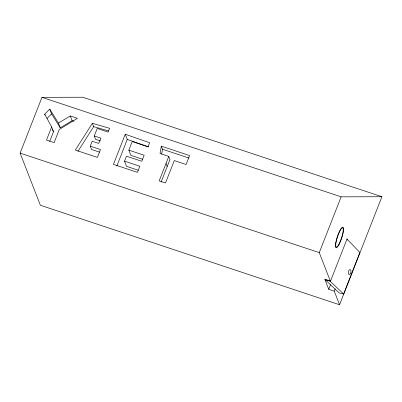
<?xml version="1.0" encoding="UTF-8"?>
<svg xmlns="http://www.w3.org/2000/svg" width="402" height="402" viewBox="0 0 402 402"><rect width="100%" height="100%" fill="white"/><g stroke="black" fill="none" stroke-linecap="round" stroke-linejoin="round"><path stroke-width="0.6" d="M168.785 156.413L159.202 180.865L165.503 182.96L174.282 160.569L186.076 164.493L189.573 155.574L161.302 146.172L160.031 153.504L168.785 156.413L169.976 159.473L161.071 182.181M161.649 154.117L162.493 149.232L161.302 146.172M20.1 153.117L41.964 97.329L82.732 97.229L381.9 196.739L339.564 304.771L40.396 205.261L20.1 153.117L319.268 252.627L330.439 281.325L324.896 279.485L328.715 289.294L334.258 291.138L339.564 304.771M58.411 123.047L49.737 109.123L44.682 114.178L51.652 126.937L46.491 140.097L54.114 142.635L59.275 129.474L77.41 118.324L70.28 115.952L58.411 123.047L60.26 127.796L72.129 120.7L73.913 121.293M49.687 141.414L53.501 131.685L51.652 126.937M90.269 146.167L92.204 141.223L98.766 143.403L100.827 138.147L94.264 135.966L97.209 128.459L108.123 132.087L109.6 128.313L92.37 123.303L75.345 150.077L97.4 157.413L100.48 149.559L90.269 146.167L91.561 149.494L99.505 152.132M125.243 134.233L113.429 164.378L137.444 172.363L139.841 166.242L124.53 161.147L126.469 156.197L141.785 161.287L144.152 155.247L128.836 150.152L132.198 141.574L148.031 146.841L149.634 142.745L125.243 134.233L127.268 139.429L116.816 166.096M319.268 252.627L341.132 196.839L381.9 196.739M330.439 281.325L347.072 238.878L347.524 240.029M328.715 289.294L330.539 284.646M334.258 291.138L335.167 288.812M343.635 293.983L329.384 280.551L324.896 279.485L339.147 292.917L343.635 293.983L359.896 252.491L346.891 238.999M77.978 151.303L93.666 126.63L92.37 123.303M46.954 118.505L51.587 113.872L49.737 109.123M93.666 126.63L108.52 130.952M41.964 97.329L341.132 196.839M162.493 149.232L188.995 158.046M100.48 140.931L95.56 139.293L94.264 135.966M142.64 159.267L130.856 155.348L128.836 150.152M138.328 170.262L126.55 166.343L124.53 161.147M127.268 139.429L148.755 146.926M51.587 113.872L60.26 127.796M52.34 129.56L53.501 131.685M166.031 163.428L167.222 166.488M70.28 115.952L72.129 120.7M44.682 114.178L45.094 115.233M339.147 244.245A10.864 2.266 -71.6 0 0 343.162 227.321A10.864 2.266 -71.6 0 0 336.178 240.833A10.864 2.266 -71.6 0 0 339.147 244.245M339.172 243.788A10.13 2.111 -71.6 0 0 342.916 228.004A10.13 2.111 -71.6 0 0 336.404 240.607A10.13 2.111 -71.6 0 0 339.172 243.788M350.152 273.883A2.523 1.251 -76.7 0 0 350.454 269.687A2.523 1.251 -76.7 0 0 348.298 272.521A2.523 1.251 -76.7 0 0 350.152 273.883"/></g></svg>
